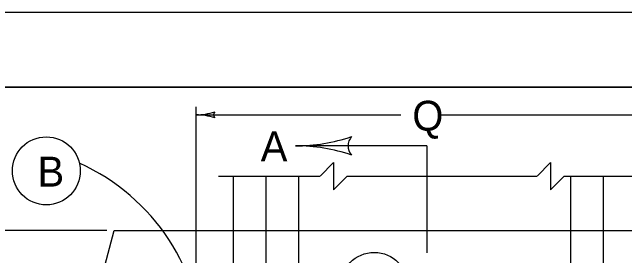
# Model space of a CAD drawing. Extents: x 1000 to 1036.3, y 1000 to 1022.
# Drawn here: x 1008.886 to 1012.984, y 1020.371 to 1022 of the extents above; entities that cross this region are included whole.
import ezdxf

# ---------------------------------------------------------------- set-up
doc = ezdxf.new("R2010")
doc.units = 0
for name, color, linetype in [('Level 1', 7, 'Continuous'), ('Level 10', 7, 'Continuous'), ('Level 11', 7, 'Continuous')]:
    doc.layers.add(name, color=color, linetype=linetype)

msp = doc.modelspace()

# ---------------------------------------------------------------- linework, layer by layer
at = {"layer": 'Level 1'}
for p, q in [((1010.1152, 1019.8399), (1010.1152, 1021.3682)), ((1010.1152, 1021.314), (1011.4847, 1021.314)), ((1011.75, 1021.314), (1013.2056, 1021.314)), ((1011.6604, 1021.1067), (1010.7806, 1021.1067)), ((1011.6604, 1021.1067), (1011.6604, 1020.3913)), ((1010.9454, 1020.9047), (1011.0353, 1020.9945)), ((1011.0353, 1020.9945), (1011.0353, 1020.8124)), ((1012.3968, 1020.9047), (1012.4867, 1020.9945)), ((1012.4867, 1020.9945), (1012.4867, 1020.8124)), ((1010.2647, 1020.9035), (1010.9443, 1020.9035)), ((1010.366, 1020.5399), (1010.366, 1020.9035)), ((1010.5847, 1019.6024), (1010.5847, 1020.9035)), ((1010.8035, 1019.6024), (1010.8035, 1020.9035)), ((1011.0353, 1020.8124), (1011.1275, 1020.9047)), ((1011.1263, 1020.9035), (1011.806, 1020.9035)), ((1011.806, 1020.9035), (1012.3958, 1020.9035)), ((1012.4867, 1020.8124), (1012.579, 1020.9047)), ((1012.5778, 1020.9035), (1013.1675, 1020.9035)), ((1012.6227, 1019.6024), (1012.6227, 1020.9035)), ((1012.8414, 1019.6024), (1012.8414, 1020.9035)), ((1009.5176, 1020.5399), (1008.0387, 1020.5399)), ((1008.2054, 1015.4562), (1009.5676, 1020.5399)), ((1009.5676, 1020.5399), (1013.6386, 1020.5399)), ((1010.366, 1019.1648), (1010.366, 1020.5399))]:
    msp.add_line(p, q, dxfattribs=at)
for centre in [(1009.1136, 1020.9392), (1011.3079, 1020.1659)]:
    msp.add_circle(centre, 0.2274, dxfattribs=at)
for centre, radius, start, end in [((1010.1152, 1021.7049), 0.3909, 270, 288.6688), ((1010.1152, 1021.7049), 0.3909, 269.9878, 270), ((1010.1152, 1020.9231), 0.3909, 71.3472, 89.9939), ((1010.2639, 1021.314), 0.0313, 138.7746, 220.8913), ((1010.7806, 1022.2785), 1.1719, 270, 288.6688), ((1011.2262, 1021.1065), 0.0938, 138.7746, 220.8913), ((1010.7806, 1022.2785), 1.1719, 269.9878, 270), ((1010.7806, 1019.9348), 1.1719, 71.3472, 89.9939), ((1008.7597, 1019.7092), 1.404, 0.7448, 65.795)]:
    msp.add_arc(centre, radius, start, end, dxfattribs=at)
at = {"layer": 'Level 10'}
for p, q in [((1000, 1022), (1036, 1022)), ((1007, 1021.5), (1035.5, 1021.5))]:
    msp.add_line(p, q, dxfattribs=at)
at = {"layer": 'Level 11'}
msp.add_lwpolyline([(1007, 1000.5), (1035.5, 1000.5), (1035.5, 1021.5), (1007, 1021.5)], close=True, dxfattribs=at)

# ---------------------------------------------------------------- texts
at = {"layer": 'Level 1'}
for s, p in [('Q', (1011.5625, 1021.2079)), ('A', (1010.5483, 1021.0032)), ('B', (1009.0547, 1020.8338))]:
    msp.add_text(s, height=0.2, dxfattribs=at).set_placement(p)

doc.saveas('drawing.dxf')
